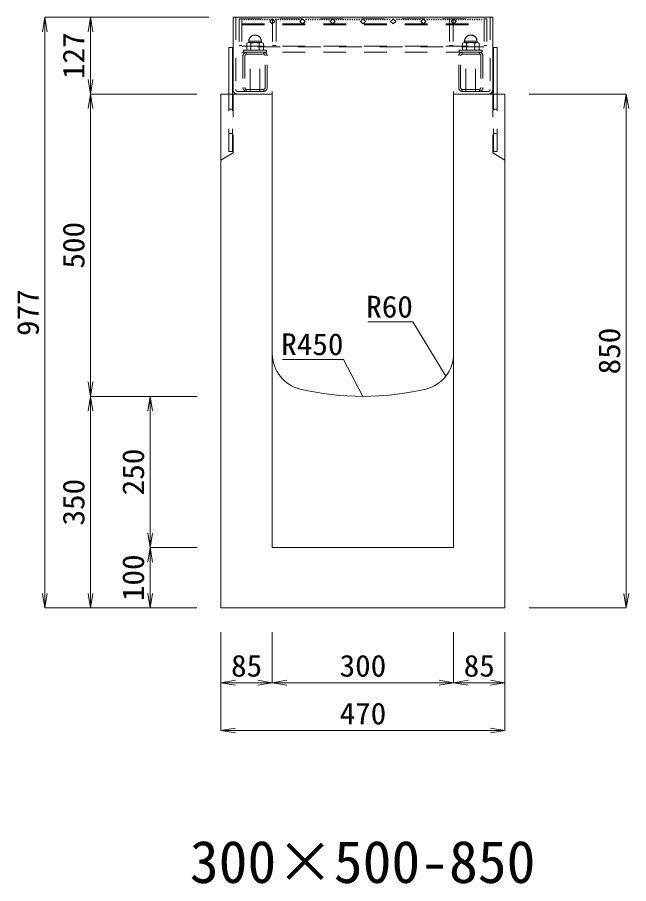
# Model space of a CAD drawing. Units: millimetres at full size. Extents: x -734 to 58102, y 49499 to 87169.
# Drawn here: x 6738 to 7749, y 59524 to 60957 of the extents above; entities that cross this region are included whole.
import ezdxf
from ezdxf.enums import TextEntityAlignment as Align

# ---------------------------------------------------------------- set-up
doc = ezdxf.new("R2010")
doc.units = ezdxf.units.MM
doc.header["$LTSCALE"] = 50
doc.linetypes.add('USER1', pattern=[1.35, 0.75, -0.6])
doc.layers.add('0_2', color=7, linetype='Continuous')
for name, color, linetype, lineweight in [('寸法線', 7, 'Continuous', 13), ('引出線', 4, 'Continuous', 13), ('本体', 2, 'Continuous', 20), ('ｸﾞﾚｰﾁﾝｸﾞ', 7, 'USER1', 9)]:
    doc.layers.add(name, color=color, linetype=linetype, lineweight=lineweight)
doc.styles.add('ＭＳ 明朝', font='')
doc.styles.get('ＭＳ 明朝').set_extended_font_data('MS Mincho')

# ---------------------------------------------------------------- blocks, each defined once
blk = doc.blocks.new('open_arrow')
at = {"color": 0, "linetype": 'Continuous', "lineweight": -2}
blk.add_lwpolyline([(7.5, 1.25), (0, 0), (7.5, -1.25)], dxfattribs=at)

msp = doc.modelspace()

# ---------------------------------------------------------------- linework, layer by layer
at = {"layer": '寸法線'}
for p, q in [((6783.14, 59980.12), (6783.14, 60957.12)), ((7054.48, 60957.12), (6783.14, 60957.12)), ((6858.69, 60957.12), (6858.69, 60830.12)), ((7054.48, 60957.12), (6858.69, 60957.12)), ((6858.69, 60830.12), (6858.69, 60330.12)), ((7034.48, 60830.12), (6858.69, 60830.12)), ((7034.48, 60830.12), (6858.69, 60830.12)), ((7584.52, 60830.12), (7745.31, 60830.12)), ((7745.31, 60830.12), (7745.31, 59980.12)), ((7034.48, 60330.12), (6858.69, 60330.12)), ((6858.69, 60330.12), (6858.69, 59980.12)), ((7034.48, 60330.12), (6858.69, 60330.12)), ((6957.29, 60080.12), (6957.29, 60330.12)), ((7034.48, 60330.12), (6957.29, 60330.12)), ((7034.48, 60080.12), (6957.29, 60080.12)), ((6957.29, 59980.12), (6957.29, 60080.12)), ((7034.48, 60080.12), (6957.29, 60080.12)), ((7034.48, 59980.12), (6783.14, 59980.12)), ((7034.48, 59980.12), (6858.69, 59980.12)), ((7034.48, 59980.12), (6957.29, 59980.12)), ((7584.52, 59980.12), (7745.31, 59980.12)), ((7074.5, 59940.1), (7074.5, 59777.52)), ((7074.5, 59940.1), (7074.5, 59856.58)), ((7159.5, 59940.1), (7159.5, 59856.58)), ((7159.5, 59940.1), (7159.5, 59856.58)), ((7459.5, 59940.1), (7459.5, 59856.58)), ((7459.5, 59940.1), (7459.5, 59856.58)), ((7544.5, 59940.1), (7544.5, 59777.52)), ((7544.5, 59940.1), (7544.5, 59856.58)), ((7074.5, 59856.58), (7159.5, 59856.58)), ((7159.5, 59856.58), (7459.5, 59856.58)), ((7459.5, 59856.58), (7544.5, 59856.58)), ((7074.5, 59777.52), (7544.5, 59777.52))]:
    msp.add_line(p, q, dxfattribs=at)
at = {"layer": '引出線'}
for points in [[(7446.57, 60363.43), (7392.16, 60453.33), (7317.49, 60453.33)], [(7309.5, 60330.12), (7277.28, 60391.26), (7176.27, 60391.26)]]:
    msp.add_lwpolyline(points, dxfattribs=at)
at = {"layer": '本体'}
for p, q in [((7074.5, 60830.12), (7074.5, 59980.12)), ((7074.5, 60830.12), (7159.5, 60830.12)), ((7159.5, 60400.64), (7159.5, 60830.12)), ((7459.5, 60400.64), (7459.5, 60830.12)), ((7459.5, 60830.12), (7544.5, 60830.12)), ((7544.5, 59980.12), (7544.5, 60830.12)), ((7159.5, 60400.64), (7159.5, 60080.12)), ((7459.5, 60400.64), (7459.5, 60080.12)), ((7159.5, 60080.12), (7459.5, 60080.12)), ((7074.5, 59980.12), (7544.5, 59980.12))]:
    msp.add_line(p, q, dxfattribs=at)
at = {"layer": '本体', "linetype": 'USER1', "lineweight": 9}
for p, q in [((7094.51, 60830.12), (7094.51, 60733.11)), ((7524.51, 60830.12), (7524.51, 60733.11)), ((7074.51, 60720.61), (7094.51, 60733.11)), ((7544.51, 60720.61), (7524.51, 60733.11))]:
    msp.add_line(p, q, dxfattribs=at)
at = {"layer": '本体'}
for centre, radius, start, end in [((7219.5, 60400.64), 60, 180, 256.65785), ((7399.5, 60400.64), 60, 283.34237, 0), ((7309.5, 60780.12), 450, 256.65777, 283.34225)]:
    msp.add_arc(centre, radius, start, end, dxfattribs=at)
at = {"layer": 'ｸﾞﾚｰﾁﾝｸﾞ', "linetype": 'Continuous'}
for p, q in [((7094.5, 60957.12), (7524.5, 60957.12)), ((7094.5, 60837.75), (7094.5, 60957.12)), ((7524.5, 60830.12), (7524.5, 60957.12)), ((7093.5, 60907.11), (7087.5, 60907.11)), ((7087.5, 60830.12), (7087.5, 60907.11)), ((7093.5, 60830.12), (7093.5, 60907.11)), ((7525.5, 60907.11), (7531.5, 60907.11)), ((7525.5, 60830.12), (7525.5, 60907.11)), ((7531.5, 60830.12), (7531.5, 60907.11))]:
    msp.add_line(p, q, dxfattribs=at)
at = {"layer": 'ｸﾞﾚｰﾁﾝｸﾞ'}
for p, q in [((7099, 60957.12), (7099, 60837.62)), ((7104.5, 60954.62), (7104.5, 60910.62)), ((7109, 60954.62), (7109, 60910.62)), ((7109, 60954.62), (7109, 60899.62)), ((7109, 60946.12), (7510, 60946.12)), ((7112.2, 60954.62), (7113.1, 60952.52)), ((7113.1, 60952.52), (7114, 60954.62)), ((7116, 60954.62), (7116.9, 60952.52)), ((7116.9, 60952.52), (7117.8, 60954.62)), ((7119.8, 60954.62), (7120.7, 60952.52)), ((7120.7, 60952.52), (7121.6, 60954.62)), ((7123.6, 60954.62), (7124.5, 60952.52)), ((7124.5, 60952.52), (7125.4, 60954.62)), ((7127.4, 60954.62), (7128.3, 60952.52)), ((7128.3, 60952.52), (7129.2, 60954.62)), ((7131.2, 60954.62), (7132.1, 60952.52)), ((7132.1, 60952.52), (7133, 60954.62)), ((7135, 60954.62), (7135.9, 60952.52)), ((7135.9, 60952.52), (7136.8, 60954.62)), ((7138.8, 60954.62), (7139.7, 60952.52)), ((7139.7, 60952.52), (7140.6, 60954.62)), ((7142.6, 60954.62), (7143.5, 60952.52)), ((7143.5, 60952.52), (7144.4, 60954.62)), ((7146.4, 60954.62), (7147.3, 60952.52)), ((7147.3, 60952.52), (7148.2, 60954.62)), ((7150.2, 60954.62), (7151.1, 60952.52)), ((7151.1, 60952.52), (7152, 60954.62)), ((7154, 60954.62), (7154.9, 60952.52)), ((7154.9, 60952.52), (7155.8, 60954.62)), ((7159.5, 60954.62), (7155.26, 60950.37)), ((7155.26, 60950.37), (7159.5, 60946.13)), ((7163.74, 60950.37), (7159.5, 60954.62)), ((7159.5, 60946.13), (7163.74, 60950.37)), ((7159.5, 60946.13), (7160, 60946.63)), ((7160, 60954.62), (7160, 60910.62)), ((7164.5, 60954.62), (7165.4, 60952.52)), ((7165.4, 60952.52), (7166.3, 60954.62)), ((7166, 60954.62), (7166, 60910.62)), ((7168.3, 60954.62), (7169.2, 60952.52)), ((7169.2, 60952.52), (7170.1, 60954.62)), ((7172.1, 60954.62), (7173, 60952.52)), ((7173, 60952.52), (7173.9, 60954.62)), ((7175.9, 60954.62), (7176.8, 60952.52)), ((7176.8, 60952.52), (7177.7, 60954.62)), ((7179.7, 60954.62), (7180.6, 60952.52)), ((7180.6, 60952.52), (7181.5, 60954.62)), ((7183.5, 60954.62), (7184.4, 60952.52)), ((7184.4, 60952.52), (7185.3, 60954.62)), ((7187.3, 60954.62), (7188.2, 60952.52)), ((7188.2, 60952.52), (7189.1, 60954.62)), ((7191.1, 60954.62), (7192, 60952.52)), ((7192, 60952.52), (7192.9, 60954.62)), ((7194.9, 60954.62), (7195.8, 60952.52)), ((7195.8, 60952.52), (7196.7, 60954.62)), ((7198.7, 60954.62), (7199.6, 60952.52)), ((7199.6, 60952.52), (7200.5, 60954.62)), ((7202.5, 60954.62), (7203.4, 60952.52)), ((7203.4, 60952.52), (7204.3, 60954.62)), ((7209.5, 60954.62), (7205.26, 60950.37)), ((7205.26, 60950.37), (7209.5, 60946.13)), ((7213.74, 60950.37), (7209.5, 60954.62)), ((7209.5, 60946.13), (7213.74, 60950.37)), ((7214.5, 60954.62), (7215.4, 60952.52)), ((7215.4, 60952.52), (7216.3, 60954.62)), ((7218.3, 60954.62), (7219.2, 60952.52)), ((7219.2, 60952.52), (7220.1, 60954.62)), ((7222.1, 60954.62), (7223, 60952.52)), ((7223, 60952.52), (7223.9, 60954.62)), ((7225.9, 60954.62), (7226.8, 60952.52)), ((7226.8, 60952.52), (7227.7, 60954.62)), ((7229.7, 60954.62), (7230.6, 60952.52)), ((7230.6, 60952.52), (7231.5, 60954.62)), ((7233.5, 60954.62), (7234.4, 60952.52)), ((7234.4, 60952.52), (7235.3, 60954.62)), ((7237.3, 60954.62), (7238.2, 60952.52)), ((7238.2, 60952.52), (7239.1, 60954.62)), ((7241.1, 60954.62), (7242, 60952.52)), ((7242, 60952.52), (7242.9, 60954.62)), ((7244.9, 60954.62), (7245.8, 60952.52)), ((7245.8, 60952.52), (7246.7, 60954.62)), ((7248.7, 60954.62), (7249.6, 60952.52)), ((7249.6, 60952.52), (7250.5, 60954.62)), ((7252.5, 60954.62), (7253.4, 60952.52)), ((7253.4, 60952.52), (7254.3, 60954.62)), ((7259.5, 60954.62), (7255.26, 60950.37)), ((7255.26, 60950.37), (7259.5, 60946.13)), ((7263.74, 60950.37), (7259.5, 60954.62)), ((7259.5, 60946.13), (7263.74, 60950.37)), ((7264.5, 60954.62), (7265.4, 60952.52)), ((7265.4, 60952.52), (7266.3, 60954.62)), ((7268.3, 60954.62), (7269.2, 60952.52)), ((7269.2, 60952.52), (7270.1, 60954.62)), ((7272.1, 60954.62), (7273, 60952.52)), ((7273, 60952.52), (7273.9, 60954.62)), ((7275.9, 60954.62), (7276.8, 60952.52)), ((7276.8, 60952.52), (7277.7, 60954.62)), ((7279.7, 60954.62), (7280.6, 60952.52)), ((7280.6, 60952.52), (7281.5, 60954.62)), ((7283.5, 60954.62), (7284.4, 60952.52)), ((7284.4, 60952.52), (7285.3, 60954.62)), ((7287.3, 60954.62), (7288.2, 60952.52)), ((7288.2, 60952.52), (7289.1, 60954.62)), ((7291.1, 60954.62), (7292, 60952.52)), ((7292, 60952.52), (7292.9, 60954.62)), ((7294.9, 60954.62), (7295.8, 60952.52)), ((7295.8, 60952.52), (7296.7, 60954.62)), ((7298.7, 60954.62), (7299.6, 60952.52)), ((7299.6, 60952.52), (7300.5, 60954.62)), ((7302.5, 60954.62), (7303.4, 60952.52)), ((7303.4, 60952.52), (7304.3, 60954.62)), ((7309.5, 60954.62), (7305.26, 60950.37)), ((7305.26, 60950.37), (7309.5, 60946.13)), ((7309.5, 60954.62), (7313.74, 60950.37)), ((7313.74, 60950.37), (7309.5, 60946.13)), ((7315.6, 60952.52), (7314.7, 60954.62)), ((7316.5, 60954.62), (7315.6, 60952.52)), ((7319.4, 60952.52), (7318.5, 60954.62)), ((7320.3, 60954.62), (7319.4, 60952.52)), ((7323.2, 60952.52), (7322.3, 60954.62)), ((7324.1, 60954.62), (7323.2, 60952.52)), ((7327, 60952.52), (7326.1, 60954.62)), ((7327.9, 60954.62), (7327, 60952.52)), ((7330.8, 60952.52), (7329.9, 60954.62)), ((7331.7, 60954.62), (7330.8, 60952.52)), ((7334.6, 60952.52), (7333.7, 60954.62)), ((7335.5, 60954.62), (7334.6, 60952.52)), ((7338.4, 60952.52), (7337.5, 60954.62)), ((7339.3, 60954.62), (7338.4, 60952.52)), ((7342.2, 60952.52), (7341.3, 60954.62)), ((7343.1, 60954.62), (7342.2, 60952.52)), ((7346, 60952.52), (7345.1, 60954.62)), ((7346.9, 60954.62), (7346, 60952.52)), ((7349.8, 60952.52), (7348.9, 60954.62)), ((7350.7, 60954.62), (7349.8, 60952.52)), ((7353.6, 60952.52), (7352.7, 60954.62)), ((7354.5, 60954.62), (7353.6, 60952.52)), ((7355.26, 60950.37), (7359.5, 60954.62)), ((7359.5, 60946.13), (7355.26, 60950.37)), ((7359.5, 60954.62), (7363.74, 60950.37)), ((7363.74, 60950.37), (7359.5, 60946.13)), ((7365.6, 60952.52), (7364.7, 60954.62)), ((7366.5, 60954.62), (7365.6, 60952.52)), ((7369.4, 60952.52), (7368.5, 60954.62)), ((7370.3, 60954.62), (7369.4, 60952.52)), ((7373.2, 60952.52), (7372.3, 60954.62)), ((7374.1, 60954.62), (7373.2, 60952.52)), ((7377, 60952.52), (7376.1, 60954.62)), ((7377.9, 60954.62), (7377, 60952.52)), ((7380.8, 60952.52), (7379.9, 60954.62)), ((7381.7, 60954.62), (7380.8, 60952.52)), ((7384.6, 60952.52), (7383.7, 60954.62)), ((7385.5, 60954.62), (7384.6, 60952.52)), ((7388.4, 60952.52), (7387.5, 60954.62)), ((7389.3, 60954.62), (7388.4, 60952.52)), ((7392.2, 60952.52), (7391.3, 60954.62)), ((7393.1, 60954.62), (7392.2, 60952.52)), ((7396, 60952.52), (7395.1, 60954.62)), ((7396.9, 60954.62), (7396, 60952.52)), ((7399.8, 60952.52), (7398.9, 60954.62)), ((7400.7, 60954.62), (7399.8, 60952.52)), ((7403.6, 60952.52), (7402.7, 60954.62)), ((7404.5, 60954.62), (7403.6, 60952.52)), ((7405.26, 60950.37), (7409.5, 60954.62)), ((7409.5, 60946.13), (7405.26, 60950.37)), ((7409.5, 60954.62), (7413.74, 60950.37)), ((7413.74, 60950.37), (7409.5, 60946.13)), ((7415.6, 60952.52), (7414.7, 60954.62)), ((7416.5, 60954.62), (7415.6, 60952.52)), ((7419.4, 60952.52), (7418.5, 60954.62)), ((7420.3, 60954.62), (7419.4, 60952.52)), ((7423.2, 60952.52), (7422.3, 60954.62)), ((7424.1, 60954.62), (7423.2, 60952.52)), ((7427, 60952.52), (7426.1, 60954.62)), ((7427.9, 60954.62), (7427, 60952.52)), ((7430.8, 60952.52), (7429.9, 60954.62)), ((7431.7, 60954.62), (7430.8, 60952.52)), ((7434.6, 60952.52), (7433.7, 60954.62)), ((7435.5, 60954.62), (7434.6, 60952.52)), ((7438.4, 60952.52), (7437.5, 60954.62)), ((7439.3, 60954.62), (7438.4, 60952.52)), ((7442.2, 60952.52), (7441.3, 60954.62)), ((7443.1, 60954.62), (7442.2, 60952.52)), ((7446, 60952.52), (7445.1, 60954.62)), ((7446.9, 60954.62), (7446, 60952.52)), ((7449.8, 60952.52), (7448.9, 60954.62)), ((7450.7, 60954.62), (7449.8, 60952.52)), ((7453.6, 60952.52), (7452.7, 60954.62)), ((7453, 60954.62), (7453, 60910.62)), ((7454.5, 60954.62), (7453.6, 60952.52)), ((7455.26, 60950.37), (7459.5, 60954.62)), ((7459.5, 60946.13), (7455.26, 60950.37)), ((7459, 60954.62), (7459, 60910.62)), ((7459.5, 60946.13), (7459, 60946.63)), ((7459.5, 60954.62), (7463.74, 60950.37)), ((7463.74, 60950.37), (7459.5, 60946.13)), ((7464.1, 60952.52), (7463.2, 60954.62)), ((7465, 60954.62), (7464.1, 60952.52)), ((7467.9, 60952.52), (7467, 60954.62)), ((7468.8, 60954.62), (7467.9, 60952.52)), ((7471.7, 60952.52), (7470.8, 60954.62)), ((7472.6, 60954.62), (7471.7, 60952.52)), ((7475.5, 60952.52), (7474.6, 60954.62)), ((7476.4, 60954.62), (7475.5, 60952.52)), ((7479.3, 60952.52), (7478.4, 60954.62)), ((7480.2, 60954.62), (7479.3, 60952.52)), ((7483.1, 60952.52), (7482.2, 60954.62)), ((7484, 60954.62), (7483.1, 60952.52)), ((7486.9, 60952.52), (7486, 60954.62)), ((7487.8, 60954.62), (7486.9, 60952.52)), ((7490.7, 60952.52), (7489.8, 60954.62)), ((7491.6, 60954.62), (7490.7, 60952.52)), ((7494.5, 60952.52), (7493.6, 60954.62)), ((7495.4, 60954.62), (7494.5, 60952.52)), ((7498.3, 60952.52), (7497.4, 60954.62)), ((7499.2, 60954.62), (7498.3, 60952.52)), ((7502.1, 60952.52), (7501.2, 60954.62)), ((7503, 60954.62), (7502.1, 60952.52)), ((7505.9, 60952.52), (7505, 60954.62)), ((7506.8, 60954.62), (7505.9, 60952.52)), ((7510, 60954.62), (7510, 60910.62)), ((7510, 60954.62), (7510, 60899.62)), ((7514.5, 60954.62), (7514.5, 60910.62)), ((7520, 60957.12), (7520, 60837.62)), ((7109, 60944.62), (7510, 60944.62)), ((7120.61, 60917.62), (7141.39, 60917.62)), ((7120.61, 60915.62), (7120.61, 60917.62)), ((7141.39, 60917.62), (7141.39, 60915.62)), ((7498.39, 60917.62), (7477.61, 60917.62)), ((7477.61, 60917.62), (7477.61, 60915.62)), ((7498.39, 60915.62), (7498.39, 60917.62)), ((7104.5, 60910.62), (7109, 60910.62)), ((7109, 60909.62), (7510, 60909.62)), ((7510, 60908.12), (7109, 60908.12)), ((7112, 60902.62), (7150, 60902.62)), ((7112, 60902.62), (7131, 60902.62)), ((7112, 60899.62), (7112, 60902.62)), ((7117.15, 60914.42), (7120.61, 60915.62)), ((7117.15, 60902.62), (7117.15, 60914.42)), ((7131, 60902.62), (7117.15, 60902.62)), ((7120.61, 60915.62), (7124.08, 60914.42)), ((7141.39, 60915.62), (7120.61, 60915.62)), ((7124.08, 60914.42), (7131, 60915.62)), ((7124.08, 60902.62), (7124.08, 60914.42)), ((7131, 60902.62), (7124.08, 60902.62)), ((7131, 60915.62), (7137.93, 60914.42)), ((7144.85, 60902.62), (7131, 60902.62)), ((7137.93, 60914.42), (7141.39, 60915.62)), ((7137.93, 60914.42), (7137.93, 60902.62)), ((7141.39, 60915.62), (7144.85, 60914.42)), ((7144.85, 60914.42), (7144.85, 60902.62)), ((7150, 60902.62), (7150, 60899.62)), ((7160, 60910.62), (7166, 60910.62)), ((7459, 60910.62), (7453, 60910.62)), ((7507, 60902.62), (7469, 60902.62)), ((7469, 60902.62), (7469, 60899.62)), ((7477.61, 60915.62), (7474.15, 60914.42)), ((7474.15, 60914.42), (7474.15, 60902.62)), ((7474.15, 60902.62), (7488, 60902.62)), ((7481.07, 60914.42), (7477.61, 60915.62)), ((7477.61, 60915.62), (7498.39, 60915.62)), ((7488, 60915.62), (7481.07, 60914.42)), ((7481.07, 60914.42), (7481.07, 60902.62)), ((7494.92, 60914.42), (7488, 60915.62)), ((7488, 60902.62), (7501.85, 60902.62)), ((7507, 60902.62), (7488, 60902.62)), ((7488, 60902.62), (7494.92, 60902.62)), ((7498.39, 60915.62), (7494.92, 60914.42)), ((7494.92, 60902.62), (7494.92, 60914.42)), ((7501.85, 60914.42), (7498.39, 60915.62)), ((7501.85, 60902.62), (7501.85, 60914.42)), ((7507, 60899.62), (7507, 60902.62)), ((7514.5, 60910.62), (7510, 60910.62)), ((7109, 60899.62), (7510, 60899.62)), ((7111, 60893.22), (7111, 60841.02)), ((7150, 60899.62), (7112, 60899.62)), ((7114.2, 60893.22), (7114.2, 60841.02)), ((7116.5, 60899.55), (7116.5, 60896.29)), ((7144.6, 60899.62), (7117.4, 60899.62)), ((7144.6, 60899.62), (7117.4, 60899.62)), ((7144.6, 60896.42), (7117.4, 60896.42)), ((7123, 60834.62), (7123, 60899.62)), ((7123, 60899.62), (7139, 60899.62)), ((7139, 60834.62), (7139, 60899.62)), ((7145.5, 60899.55), (7145.5, 60896.29)), ((7147.8, 60841.02), (7147.8, 60893.22)), ((7151, 60841.02), (7151, 60893.22)), ((7468, 60841.02), (7468, 60893.22)), ((7469, 60899.62), (7507, 60899.62)), ((7471.2, 60841.02), (7471.2, 60893.22)), ((7473.5, 60899.55), (7473.5, 60896.29)), ((7474.4, 60899.62), (7501.6, 60899.62)), ((7474.4, 60899.62), (7501.6, 60899.62)), ((7474.4, 60896.42), (7501.6, 60896.42)), ((7480, 60834.62), (7480, 60899.62)), ((7496, 60899.62), (7480, 60899.62)), ((7496, 60834.62), (7496, 60899.62)), ((7502.5, 60899.55), (7502.5, 60896.29)), ((7504.8, 60893.22), (7504.8, 60841.02)), ((7508, 60893.22), (7508, 60841.02)), ((7102, 60834.62), (7159.5, 60834.62)), ((7116.5, 60837.95), (7116.5, 60834.68)), ((7117.4, 60837.82), (7144.6, 60837.82)), ((7117.4, 60834.62), (7144.6, 60834.62)), ((7145.5, 60837.95), (7145.5, 60834.68)), ((7159.5, 60834.62), (7159.5, 60830.12)), ((7517, 60834.62), (7459.5, 60834.62)), ((7459.5, 60834.62), (7459.5, 60830.12)), ((7473.5, 60837.95), (7473.5, 60834.68)), ((7501.6, 60837.82), (7474.4, 60837.82)), ((7501.6, 60834.62), (7474.4, 60834.62)), ((7502.5, 60837.95), (7502.5, 60834.68)), ((7087.5, 60735.12), (7087.5, 60830.12)), ((7093.5, 60735.12), (7093.5, 60830.12)), ((7525.5, 60735.12), (7525.5, 60830.12)), ((7531.5, 60735.12), (7531.5, 60830.12)), ((7087.5, 60805.12), (7093.5, 60805.12)), ((7525.5, 60805.12), (7531.5, 60805.12)), ((7087.5, 60765.12), (7093.5, 60765.12)), ((7525.5, 60765.12), (7531.5, 60765.12)), ((7093.5, 60735.12), (7087.5, 60735.12)), ((7525.5, 60735.12), (7531.5, 60735.12))]:
    msp.add_line(p, q, dxfattribs=at)
at = {"layer": 'ｸﾞﾚｰﾁﾝｸﾞ', "lineweight": 5}
msp.add_line((7104.5, 60954.62), (7514.5, 60954.62), dxfattribs=at)
at = {"layer": 'ｸﾞﾚｰﾁﾝｸﾞ'}
for centre, radius, start, end in [((7131, 60917.62), 10.25, 0, 180), ((7488, 60917.62), 10.25, 0, 180), ((7117.4, 60893.22), 6.4, 90, 180), ((7117.4, 60893.22), 3.2, 90, 180), ((7144.6, 60893.22), 6.4, 0, 90), ((7144.6, 60893.22), 3.2, 0, 90), ((7474.4, 60893.22), 6.4, 90, 180), ((7474.4, 60893.22), 3.2, 90, 180), ((7501.6, 60893.22), 6.4, 0, 90), ((7501.6, 60893.22), 3.2, 0, 90), ((7102, 60837.62), 7.5, 179.01874, 270), ((7102, 60837.62), 3, 180, 270), ((7117.4, 60841.02), 6.4, 180, 270), ((7117.4, 60841.02), 3.2, 180, 270), ((7144.6, 60841.02), 6.4, 270, 0), ((7144.6, 60841.02), 3.2, 270, 0), ((7474.4, 60841.02), 6.4, 180, 270), ((7474.4, 60841.02), 3.2, 180, 270), ((7501.6, 60841.02), 6.4, 270, 0), ((7501.6, 60841.02), 3.2, 270, 0), ((7517, 60837.62), 7.5, 270, 0), ((7517, 60837.62), 3, 270, 0)]:
    msp.add_arc(centre, radius, start, end, dxfattribs=at)

# ---------------------------------------------------------------- block references
at = {"layer": '寸法線', "xscale": 3.2, "yscale": 3.2}
for p, rotation in [((6783.14, 60957.12), 270), ((6858.69, 60957.12), 270), ((6858.69, 60830.12), 90), ((6858.69, 60830.12), 270), ((7745.31, 60830.12), 270), ((6858.69, 60330.12), 90), ((6858.69, 60330.12), 270), ((6957.29, 60330.12), 270), ((6957.29, 60080.12), 90), ((6957.29, 60080.12), 270), ((6783.14, 59980.12), 90), ((6858.69, 59980.12), 90), ((6957.29, 59980.12), 90), ((7745.31, 59980.12), 90), ((7159.5, 59856.58), 180), ((7459.5, 59856.58), 180), ((7544.5, 59856.58), 180), ((7544.5, 59777.52), 180)]:
    msp.add_blockref('open_arrow', p, dxfattribs=dict(at, rotation=rotation))
for p in [(7074.5, 59856.58), (7159.5, 59856.58), (7459.5, 59856.58), (7074.5, 59777.52)]:
    msp.add_blockref('open_arrow', p, dxfattribs=at)
at = {"layer": '引出線', "xscale": 0.0533, "yscale": 0.0533}
for p, rotation in [((7446.57, 60363.43), 121.2), ((7309.5, 60330.12), 117.8)]:
    msp.add_blockref('open_arrow', p, dxfattribs=dict(at, rotation=rotation))

# ---------------------------------------------------------------- texts
at = {"layer": '0_2', "style": 'ＭＳ 明朝'}
msp.add_text('300×500-850', height=70.05, dxfattribs=at).set_placement((7309.02, 59560.29), align=Align.MIDDLE_CENTER)
at = {"layer": '寸法線', "style": 'ＭＳ 明朝', "width": 1.05}
for s, p in [('127', (6830.67, 60893.62)), ('500', (6830.67, 60580.12)), ('977', (6755.12, 60468.62)), ('850', (7717.29, 60405.12)), ('250', (6929.27, 60205.12)), ('350', (6830.67, 60155.12)), ('100', (6929.27, 60030.12))]:
    msp.add_text(s, height=36.03, rotation=90, dxfattribs=at).set_placement(p, align=Align.MIDDLE_CENTER)
for s, p in [('85', (7117, 59884.6)), ('300', (7309.5, 59884.6)), ('85', (7502, 59884.6)), ('470', (7309.5, 59805.54))]:
    msp.add_text(s, height=36.03, dxfattribs=at).set_placement(p, align=Align.MIDDLE_CENTER)
at = {"layer": '引出線', "style": 'ＭＳ 明朝', "width": 1.05}
for s, p in [('R60', (7392.16, 60496.53)), ('R450', (7277.28, 60434.46))]:
    msp.add_text(s, height=36.03, dxfattribs=at).set_placement(p, align=Align.TOP_RIGHT)

doc.saveas('drawing.dxf')
